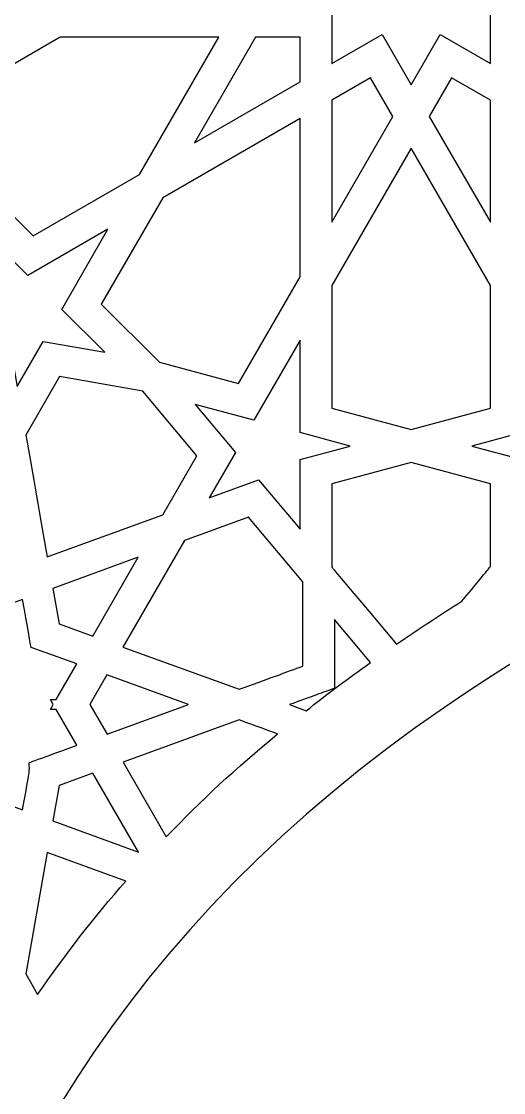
# Model space of a CAD drawing. Header units: millimetres. Extents: x -140 to 140, y -100 to 100.
# Drawn here: x -92.4 to -66.8, y -1 to 56 of the extents above; entities that cross this region are included whole.
import ezdxf

# ---------------------------------------------------------------- set-up
doc = ezdxf.new("R2010")
doc.units = ezdxf.units.MM
doc.header["$MEASUREMENT"] = 0
doc.layers.add('layer 1', color=7, linetype='Continuous')

msp = doc.modelspace()

# ---------------------------------------------------------------- linework, layer by layer
at = {"layer": 'layer 1', "color": 250}
for points, knots in [([(139.9702, 100.1536), (139.9702, 100.1536), (-139.8764, 100.1536), (-139.8764, 100.1536), (-139.8764, 100.1536), (-139.8764, 100.1536), (-139.8764, -99.8361), (-139.8764, -99.8361), (-139.8764, -99.8361), (-139.8764, -99.8361), (-98.0959, -99.8361), (-98.0959, -99.8361), (-98.0959, -99.8361), (-98.0959, -74.8269), (-98.6187, -74.0488), (-96.1485, -69.5582), (-96.1485, -69.5582), (-93.4787, -64.7051), (-88.4806, -61.3664), (-81.7478, -61.3664), (-81.7478, -61.3664), (-106.4026, -42.1954), (-103.5897, -3.5754), (-69.9403, 19.4906), (-69.9403, 19.4906), (-46.2943, 35.7001), (-11.4759, 43.137), (0.0469, 72.2761), (0.0469, 72.2761), (11.5556, 43.1821), (46.4287, 35.6733), (70.0377, 19.4889), (70.0377, 19.4889), (103.8267, -3.6759), (106.4394, -42.2398), (81.842, -61.3664), (81.842, -61.3664), (91.8654, -61.3664), (98.1897, -69.0139), (98.1897, -77.1568), (98.1897, -77.1568), (98.1897, -77.1568), (98.1897, -99.8361), (98.1897, -99.8361), (98.1897, -99.8361), (98.1897, -99.8361), (139.9702, -99.8361), (139.9702, -99.8361), (139.9702, -99.8361), (139.9702, -99.8361), (139.9702, 100.1536), (139.9702, 100.1536)], [0, 0, 0, 0, 0.0714286, 0.0714286, 0.0714286, 0.0714286, 0.1428571, 0.1428571, 0.1428571, 0.1428571, 0.2142857, 0.2142857, 0.2142857, 0.2142857, 0.2857143, 0.2857143, 0.2857143, 0.2857143, 0.3571429, 0.3571429, 0.3571429, 0.3571429, 0.4285714, 0.4285714, 0.4285714, 0.4285714, 0.5, 0.5, 0.5, 0.5, 0.5714286, 0.5714286, 0.5714286, 0.5714286, 0.6428571, 0.6428571, 0.6428571, 0.6428571, 0.7142857, 0.7142857, 0.7142857, 0.7142857, 0.7857143, 0.7857143, 0.7857143, 0.7857143, 0.8571429, 0.8571429, 0.8571429, 0.8571429, 1, 1, 1, 1]), ([(-71.7116, 52.5819), (-71.7116, 52.5819), (-73.2529, 55.251), (-73.2529, 55.251), (-73.2529, 55.251), (-73.2529, 55.251), (-75.9241, 53.7094), (-75.9241, 53.7094), (-75.9241, 53.7094), (-75.9241, 53.7094), (-75.9241, 56.7944), (-75.9241, 56.7944), (-75.9241, 56.7944), (-75.9241, 56.7944), (-79.0092, 56.7944), (-79.0092, 56.7944), (-79.0092, 56.7944), (-79.0092, 56.7944), (-77.4675, 59.466), (-77.4675, 59.466), (-77.4675, 59.466), (-77.4675, 59.466), (-80.137, 61.0069), (-80.137, 61.0069), (-80.137, 61.0069), (-80.137, 61.0069), (-77.4675, 62.5482), (-77.4675, 62.5482), (-77.4675, 62.5482), (-77.4675, 62.5482), (-79.0092, 65.2198), (-79.0092, 65.2198), (-79.0092, 65.2198), (-79.0092, 65.2198), (-75.9241, 65.2198), (-75.9241, 65.2198), (-75.9241, 65.2198), (-75.9241, 65.2198), (-75.9241, 68.3048), (-75.9241, 68.3048), (-75.9241, 68.3048), (-75.9241, 68.3048), (-73.2529, 66.7632), (-73.2529, 66.7632), (-73.2529, 66.7632), (-73.2529, 66.7632), (-71.7116, 69.4323), (-71.7116, 69.4323), (-71.7116, 69.4323), (-71.7116, 69.4323), (-70.1703, 66.7632), (-70.1703, 66.7632), (-70.1703, 66.7632), (-70.1703, 66.7632), (-67.4991, 68.3048), (-67.4991, 68.3048), (-67.4991, 68.3048), (-67.4991, 68.3048), (-67.4991, 65.2198), (-67.4991, 65.2198), (-67.4991, 65.2198), (-67.4991, 65.2198), (-64.4141, 65.2198), (-64.4141, 65.2198), (-64.4141, 65.2198), (-64.4141, 65.2198), (-65.9557, 62.5482), (-65.9557, 62.5482), (-65.9557, 62.5482), (-65.9557, 62.5482), (-63.2862, 61.0069), (-63.2862, 61.0069), (-63.2862, 61.0069), (-63.2862, 61.0069), (-65.9557, 59.466), (-65.9557, 59.466), (-65.9557, 59.466), (-65.9557, 59.466), (-64.4141, 56.7944), (-64.4141, 56.7944), (-64.4141, 56.7944), (-64.4141, 56.7944), (-67.4991, 56.7944), (-67.4991, 56.7944), (-67.4991, 56.7944), (-67.4991, 56.7944), (-67.4991, 53.7094), (-67.4991, 53.7094), (-67.4991, 53.7094), (-67.4991, 53.7094), (-70.1703, 55.251), (-70.1703, 55.251), (-70.1703, 55.251), (-70.1703, 55.251), (-71.7116, 52.5819), (-71.7116, 52.5819)], [0, 0, 0, 0, 0.04, 0.04, 0.04, 0.04, 0.08, 0.08, 0.08, 0.08, 0.12, 0.12, 0.12, 0.12, 0.16, 0.16, 0.16, 0.16, 0.2, 0.2, 0.2, 0.2, 0.24, 0.24, 0.24, 0.24, 0.28, 0.28, 0.28, 0.28, 0.32, 0.32, 0.32, 0.32, 0.36, 0.36, 0.36, 0.36, 0.4, 0.4, 0.4, 0.4, 0.44, 0.44, 0.44, 0.44, 0.48, 0.48, 0.48, 0.48, 0.52, 0.52, 0.52, 0.52, 0.56, 0.56, 0.56, 0.56, 0.6, 0.6, 0.6, 0.6, 0.64, 0.64, 0.64, 0.64, 0.68, 0.68, 0.68, 0.68, 0.72, 0.72, 0.72, 0.72, 0.76, 0.76, 0.76, 0.76, 0.8, 0.8, 0.8, 0.8, 0.84, 0.84, 0.84, 0.84, 0.88, 0.88, 0.88, 0.88, 0.92, 0.92, 0.92, 0.92, 1, 1, 1, 1]), ([(-91.7931, 44.5488), (-91.7931, 44.5488), (-94.8757, 47.6335), (-94.8757, 47.6335), (-94.8757, 47.6335), (-94.8757, 47.6335), (-96.0057, 51.846), (-96.0057, 51.846), (-96.0057, 51.846), (-96.0057, 51.846), (-90.3464, 55.1131), (-90.3464, 55.1131), (-90.3464, 55.1131), (-90.3464, 55.1131), (-81.9214, 55.1131), (-81.9214, 55.1131), (-81.9214, 55.1131), (-81.9214, 55.1131), (-86.1346, 47.8155), (-86.1346, 47.8155), (-86.1346, 47.8155), (-86.1346, 47.8155), (-91.7931, 44.5488), (-91.7931, 44.5488)], [0, 0, 0, 0, 0.1428571, 0.1428571, 0.1428571, 0.1428571, 0.2857143, 0.2857143, 0.2857143, 0.2857143, 0.4285714, 0.4285714, 0.4285714, 0.4285714, 0.5714286, 0.5714286, 0.5714286, 0.5714286, 0.7142857, 0.7142857, 0.7142857, 0.7142857, 1, 1, 1, 1]), ([(-83.2221, 49.4965), (-83.2221, 49.4965), (-79.9797, 55.1131), (-79.9797, 55.1131), (-79.9797, 55.1131), (-79.9797, 55.1131), (-77.6058, 55.1131), (-77.6058, 55.1131), (-77.6058, 55.1131), (-77.6058, 55.1131), (-77.6058, 52.7389), (-77.6058, 52.7389), (-77.6058, 52.7389), (-77.6058, 52.7389), (-83.2221, 49.4965), (-83.2221, 49.4965)], [0, 0, 0, 0, 0.2, 0.2, 0.2, 0.2, 0.4, 0.4, 0.4, 0.4, 0.6, 0.6, 0.6, 0.6, 1, 1, 1, 1]), ([(-75.9241, 45.285), (-75.9241, 45.285), (-75.9241, 51.768), (-75.9241, 51.768), (-75.9241, 51.768), (-75.9241, 51.768), (-73.8689, 52.9541), (-73.8689, 52.9541), (-73.8689, 52.9541), (-73.8689, 52.9541), (-72.6828, 50.9002), (-72.6828, 50.9002), (-72.6828, 50.9002), (-72.6828, 50.9002), (-75.9241, 45.285), (-75.9241, 45.285)], [0, 0, 0, 0, 0.2, 0.2, 0.2, 0.2, 0.4, 0.4, 0.4, 0.4, 0.6, 0.6, 0.6, 0.6, 1, 1, 1, 1]), ([(-67.4991, 51.768), (-67.4991, 51.768), (-67.4991, 45.285), (-67.4991, 45.285), (-67.4991, 45.285), (-67.4991, 45.285), (-70.7408, 50.9002), (-70.7408, 50.9002), (-70.7408, 50.9002), (-70.7408, 50.9002), (-69.5547, 52.9541), (-69.5547, 52.9541), (-69.5547, 52.9541), (-69.5547, 52.9541), (-67.4991, 51.768), (-67.4991, 51.768)], [0, 0, 0, 0, 0.2, 0.2, 0.2, 0.2, 0.4, 0.4, 0.4, 0.4, 0.6, 0.6, 0.6, 0.6, 1, 1, 1, 1]), ([(-85.0717, 37.8393), (-85.0717, 37.8393), (-88.1701, 40.9258), (-88.1701, 40.9258), (-88.1701, 40.9258), (-88.1701, 40.9258), (-84.903, 46.5843), (-84.903, 46.5843), (-84.903, 46.5843), (-84.903, 46.5843), (-77.6058, 50.7972), (-77.6058, 50.7972), (-77.6058, 50.7972), (-77.6058, 50.7972), (-77.6058, 42.3722), (-77.6058, 42.3722), (-77.6058, 42.3722), (-77.6058, 42.3722), (-80.8729, 36.7132), (-80.8729, 36.7132), (-80.8729, 36.7132), (-80.8729, 36.7132), (-85.0717, 37.8393), (-85.0717, 37.8393)], [0, 0, 0, 0, 0.1428571, 0.1428571, 0.1428571, 0.1428571, 0.2857143, 0.2857143, 0.2857143, 0.2857143, 0.4285714, 0.4285714, 0.4285714, 0.4285714, 0.5714286, 0.5714286, 0.5714286, 0.5714286, 0.7142857, 0.7142857, 0.7142857, 0.7142857, 1, 1, 1, 1]), ([(-75.9241, 41.9217), (-75.9241, 41.9217), (-71.7116, 49.2189), (-71.7116, 49.2189), (-71.7116, 49.2189), (-71.7116, 49.2189), (-67.4991, 41.9217), (-67.4991, 41.9217), (-67.4991, 41.9217), (-67.4991, 41.9217), (-67.4991, 35.3875), (-67.4991, 35.3875), (-67.4991, 35.3875), (-67.4991, 35.3875), (-71.7116, 34.2593), (-71.7116, 34.2593), (-71.7116, 34.2593), (-71.7116, 34.2593), (-75.9241, 35.3875), (-75.9241, 35.3875), (-75.9241, 35.3875), (-75.9241, 35.3875), (-75.9241, 41.9217), (-75.9241, 41.9217)], [0, 0, 0, 0, 0.1428571, 0.1428571, 0.1428571, 0.1428571, 0.2857143, 0.2857143, 0.2857143, 0.2857143, 0.4285714, 0.4285714, 0.4285714, 0.4285714, 0.5714286, 0.5714286, 0.5714286, 0.5714286, 0.7142857, 0.7142857, 0.7142857, 0.7142857, 1, 1, 1, 1]), ([(-90.2716, 40.6485), (-90.2716, 40.6485), (-87.9881, 38.3664), (-87.9881, 38.3664), (-87.9881, 38.3664), (-87.9881, 38.3664), (-91.2495, 38.941), (-91.2495, 38.941), (-91.2495, 38.941), (-91.2495, 38.941), (-92.6324, 36.545), (-92.6324, 36.545), (-92.6324, 36.545), (-92.6324, 36.545), (-93.1118, 39.2649), (-93.1118, 39.2649), (-93.1118, 39.2649), (-93.1118, 39.2649), (-96.5055, 39.8639), (-96.5055, 39.8639), (-96.5055, 39.8639), (-96.5055, 39.8639), (-93.2977, 41.716), (-93.2977, 41.716), (-93.2977, 41.716), (-93.2977, 41.716), (-94.0156, 44.3939), (-94.0156, 44.3939), (-94.0156, 44.3939), (-94.0156, 44.3939), (-92.0701, 42.4469), (-92.0701, 42.4469), (-92.0701, 42.4469), (-92.0701, 42.4469), (-87.8156, 44.903), (-87.8156, 44.903), (-87.8156, 44.903), (-87.8156, 44.903), (-90.2716, 40.6485), (-90.2716, 40.6485)], [0, 0, 0, 0, 0.0909091, 0.0909091, 0.0909091, 0.0909091, 0.1818182, 0.1818182, 0.1818182, 0.1818182, 0.2727273, 0.2727273, 0.2727273, 0.2727273, 0.3636364, 0.3636364, 0.3636364, 0.3636364, 0.4545455, 0.4545455, 0.4545455, 0.4545455, 0.5454545, 0.5454545, 0.5454545, 0.5454545, 0.6363636, 0.6363636, 0.6363636, 0.6363636, 0.7272727, 0.7272727, 0.7272727, 0.7272727, 0.8181818, 0.8181818, 0.8181818, 0.8181818, 1, 1, 1, 1]), ([(-77.6048, 32.6697), (-77.6048, 32.6697), (-77.6048, 28.9581), (-77.6048, 28.9581), (-77.6048, 28.9581), (-77.6048, 28.9581), (-79.8089, 31.5849), (-79.8089, 31.5849), (-79.8089, 31.5849), (-79.8089, 31.5849), (-82.4385, 30.6275), (-82.4385, 30.6275), (-82.4385, 30.6275), (-82.4385, 30.6275), (-81.0419, 33.0468), (-81.0419, 33.0468), (-81.0419, 33.0468), (-81.0419, 33.0468), (-83.1744, 35.5896), (-83.1744, 35.5896), (-83.1744, 35.5896), (-83.1744, 35.5896), (-80.0615, 34.7546), (-80.0615, 34.7546), (-80.0615, 34.7546), (-80.0615, 34.7546), (-77.6058, 39.0084), (-77.6058, 39.0084), (-77.6058, 39.0084), (-77.6058, 39.0084), (-77.6058, 34.097), (-77.6058, 34.097), (-77.6058, 34.097), (-77.6058, 34.097), (-74.9406, 33.383), (-74.9406, 33.383), (-74.9406, 33.383), (-74.9406, 33.383), (-77.6048, 32.6697), (-77.6048, 32.6697)], [0, 0, 0, 0, 0.0909091, 0.0909091, 0.0909091, 0.0909091, 0.1818182, 0.1818182, 0.1818182, 0.1818182, 0.2727273, 0.2727273, 0.2727273, 0.2727273, 0.3636364, 0.3636364, 0.3636364, 0.3636364, 0.4545455, 0.4545455, 0.4545455, 0.4545455, 0.5454545, 0.5454545, 0.5454545, 0.5454545, 0.6363636, 0.6363636, 0.6363636, 0.6363636, 0.7272727, 0.7272727, 0.7272727, 0.7272727, 0.8181818, 0.8181818, 0.8181818, 0.8181818, 1, 1, 1, 1]), ([(-65.8167, 28.9821), (-65.8167, 28.9821), (-65.8167, 32.6697), (-65.8167, 32.6697), (-65.8167, 32.6697), (-65.8167, 32.6697), (-68.4819, 33.3834), (-68.4819, 33.3834), (-68.4819, 33.3834), (-68.4819, 33.3834), (-65.8178, 34.097), (-65.8178, 34.097), (-65.8178, 34.097), (-65.8178, 34.097), (-65.8178, 39.0091), (-65.8178, 39.0091), (-65.8178, 39.0091), (-65.8178, 39.0091), (-63.3617, 34.7546), (-63.3617, 34.7546), (-63.3617, 34.7546), (-63.3617, 34.7546), (-60.247, 35.59), (-60.247, 35.59), (-60.247, 35.59), (-60.247, 35.59), (-62.3796, 33.0472), (-62.3796, 33.0472), (-62.3796, 33.0472), (-62.3796, 33.0472), (-61.002, 30.6592), (-61.002, 30.6592), (-61.002, 30.6592), (-62.5031, 31.206), (-62.8848, 31.344), (-63.6136, 31.6075), (-63.6136, 31.6075), (-63.6136, 31.6075), (-65.8167, 28.9821), (-65.8167, 28.9821)], [0, 0, 0, 0, 0.0909091, 0.0909091, 0.0909091, 0.0909091, 0.1818182, 0.1818182, 0.1818182, 0.1818182, 0.2727273, 0.2727273, 0.2727273, 0.2727273, 0.3636364, 0.3636364, 0.3636364, 0.3636364, 0.4545455, 0.4545455, 0.4545455, 0.4545455, 0.5454545, 0.5454545, 0.5454545, 0.5454545, 0.6363636, 0.6363636, 0.6363636, 0.6363636, 0.7272727, 0.7272727, 0.7272727, 0.7272727, 0.8181818, 0.8181818, 0.8181818, 0.8181818, 1, 1, 1, 1]), ([(-90.382, 37.0808), (-90.382, 37.0808), (-85.9674, 36.303), (-85.9674, 36.303), (-85.9674, 36.303), (-85.9674, 36.303), (-83.0869, 32.8683), (-83.0869, 32.8683), (-83.0869, 32.8683), (-83.0869, 32.8683), (-84.896, 29.7328), (-84.896, 29.7328), (-84.896, 29.7328), (-84.896, 29.7328), (-91.0371, 27.4976), (-91.0371, 27.4976), (-91.0371, 27.4976), (-91.4012, 29.5593), (-91.8171, 31.9201), (-92.1777, 33.9693), (-92.1777, 33.9693), (-92.1777, 33.9693), (-90.382, 37.0808), (-90.382, 37.0808)], [0, 0, 0, 0, 0.1428571, 0.1428571, 0.1428571, 0.1428571, 0.2857143, 0.2857143, 0.2857143, 0.2857143, 0.4285714, 0.4285714, 0.4285714, 0.4285714, 0.5714286, 0.5714286, 0.5714286, 0.5714286, 0.7142857, 0.7142857, 0.7142857, 0.7142857, 1, 1, 1, 1]), ([(-75.9234, 26.9544), (-75.9234, 26.9544), (-75.9234, 31.3792), (-75.9234, 31.3792), (-75.9234, 31.3792), (-75.9234, 31.3792), (-71.7109, 32.5074), (-71.7109, 32.5074), (-71.7109, 32.5074), (-71.7109, 32.5074), (-67.498, 31.3792), (-67.498, 31.3792), (-67.498, 31.3792), (-67.498, 31.3792), (-67.498, 26.9783), (-67.498, 26.9783), (-67.498, 26.9783), (-67.498, 26.9783), (-67.473, 26.9783), (-69.0157, 25.1393), (-69.0157, 25.1393), (-70.1541, 24.4186), (-71.3197, 23.6478), (-72.4828, 22.847), (-72.4828, 22.847), (-76.1418, 27.2084), (-75.6948, 26.6725), (-75.9234, 26.9544)], [0, 0, 0, 0, 0.125, 0.125, 0.125, 0.125, 0.25, 0.25, 0.25, 0.25, 0.375, 0.375, 0.375, 0.375, 0.5, 0.5, 0.5, 0.5, 0.625, 0.625, 0.625, 0.625, 0.75, 0.75, 0.75, 0.75, 1, 1, 1, 1]), ([(-83.7456, 28.3619), (-83.7456, 28.3619), (-80.3402, 29.6016), (-80.3402, 29.6016), (-80.3402, 29.6016), (-80.3402, 29.6016), (-77.4577, 26.1606), (-77.4577, 26.1606), (-77.4577, 26.1606), (-77.4577, 26.1606), (-77.4598, 21.6842), (-77.4598, 21.6842), (-77.4598, 21.6842), (-78.2369, 21.4016), (-79.4445, 20.9614), (-80.8457, 20.4505), (-80.8457, 20.4505), (-80.8457, 20.4505), (-87.0169, 22.6963), (-87.0169, 22.6963), (-87.0169, 22.6963), (-87.0169, 22.6963), (-83.7456, 28.3619), (-83.7456, 28.3619)], [0, 0, 0, 0, 0.1428571, 0.1428571, 0.1428571, 0.1428571, 0.2857143, 0.2857143, 0.2857143, 0.2857143, 0.4285714, 0.4285714, 0.4285714, 0.4285714, 0.5714286, 0.5714286, 0.5714286, 0.5714286, 0.7142857, 0.7142857, 0.7142857, 0.7142857, 1, 1, 1, 1]), ([(-90.4081, 23.93), (-90.4081, 23.93), (-90.7401, 25.8159), (-90.7401, 25.8159), (-90.7401, 25.8159), (-90.7401, 25.8159), (-86.2041, 27.4673), (-86.2041, 27.4673), (-86.2041, 27.4673), (-86.2041, 27.4673), (-88.6213, 23.2802), (-88.6213, 23.2802), (-88.6213, 23.2802), (-88.6213, 23.2802), (-90.4081, 23.93), (-90.4081, 23.93)], [0, 0, 0, 0, 0.2, 0.2, 0.2, 0.2, 0.4, 0.4, 0.4, 0.4, 0.6, 0.6, 0.6, 0.6, 1, 1, 1, 1]), ([(-92.3452, 14.0413), (-92.3452, 14.0413), (-94.7783, 14.9271), (-94.7783, 14.9271), (-94.7783, 14.9271), (-94.7783, 14.9271), (-96.7603, 13.2648), (-96.7603, 13.2648), (-96.7603, 13.2648), (-96.7603, 13.2648), (-98.0542, 15.5049), (-98.0542, 15.5049), (-98.0542, 15.5049), (-98.0542, 15.5049), (-100.6436, 15.5049), (-100.6436, 15.5049), (-100.6436, 15.5049), (-100.6436, 15.5049), (-100.1924, 18.0527), (-100.1924, 18.0527), (-100.1924, 18.0527), (-100.1924, 18.0527), (-102.0794, 19.637), (-102.0794, 19.637), (-102.0794, 19.637), (-102.0794, 19.637), (-100.1917, 21.2196), (-100.1917, 21.2196), (-100.1917, 21.2196), (-100.1917, 21.2196), (-100.6415, 23.7681), (-100.6415, 23.7681), (-100.6415, 23.7681), (-100.6415, 23.7681), (-98.0684, 23.7681), (-98.0684, 23.7681), (-98.0684, 23.7681), (-98.0684, 23.7681), (-96.7694, 26.0177), (-96.7694, 26.0177), (-96.7694, 26.0177), (-96.7694, 26.0177), (-94.7776, 24.348), (-94.7776, 24.348), (-94.7776, 24.348), (-94.7776, 24.348), (-92.3452, 25.2324), (-92.3452, 25.2324), (-92.3452, 25.2324), (-92.0591, 23.6065), (-92.0164, 23.3666), (-91.8944, 22.6812), (-91.8944, 22.6812), (-91.8944, 22.6812), (-89.4754, 21.8017), (-89.4754, 21.8017), (-89.4754, 21.8017), (-89.4754, 21.8017), (-90.5644, 19.915), (-90.5644, 19.915), (-90.5644, 19.915), (-90.5644, 19.915), (-90.8717, 19.915), (-90.8717, 19.915), (-90.8717, 19.915), (-90.8717, 19.915), (-90.7179, 19.6487), (-90.7179, 19.6487), (-90.7179, 19.6487), (-90.7179, 19.6487), (-90.8717, 19.3827), (-90.8717, 19.3827), (-90.8717, 19.3827), (-90.8717, 19.3827), (-90.5648, 19.3827), (-90.5648, 19.3827), (-90.5648, 19.3827), (-90.5648, 19.3827), (-89.4648, 17.4763), (-89.4648, 17.4763), (-89.4648, 17.4763), (-89.764, 17.3676), (-91.6944, 16.6666), (-91.9932, 16.5573), (-91.9932, 16.5573), (-91.9893, 15.9389), (-91.9367, 16.3449), (-92.3452, 14.0413)], [0, 0, 0, 0, 0.0434783, 0.0434783, 0.0434783, 0.0434783, 0.0869565, 0.0869565, 0.0869565, 0.0869565, 0.1304348, 0.1304348, 0.1304348, 0.1304348, 0.173913, 0.173913, 0.173913, 0.173913, 0.2173913, 0.2173913, 0.2173913, 0.2173913, 0.2608696, 0.2608696, 0.2608696, 0.2608696, 0.3043478, 0.3043478, 0.3043478, 0.3043478, 0.3478261, 0.3478261, 0.3478261, 0.3478261, 0.3913043, 0.3913043, 0.3913043, 0.3913043, 0.4347826, 0.4347826, 0.4347826, 0.4347826, 0.4782609, 0.4782609, 0.4782609, 0.4782609, 0.5217391, 0.5217391, 0.5217391, 0.5217391, 0.5652174, 0.5652174, 0.5652174, 0.5652174, 0.6086957, 0.6086957, 0.6086957, 0.6086957, 0.6521739, 0.6521739, 0.6521739, 0.6521739, 0.6956522, 0.6956522, 0.6956522, 0.6956522, 0.7391304, 0.7391304, 0.7391304, 0.7391304, 0.7826087, 0.7826087, 0.7826087, 0.7826087, 0.826087, 0.826087, 0.826087, 0.826087, 0.8695652, 0.8695652, 0.8695652, 0.8695652, 0.9130435, 0.9130435, 0.9130435, 0.9130435, 1, 1, 1, 1]), ([(-73.8643, 21.8772), (-75.0528, 21.0284), (-76.2011, 20.1676), (-77.2816, 19.3157), (-77.2816, 19.3157), (-77.2816, 19.3157), (-78.1664, 19.6374), (-78.1664, 19.6374), (-78.1664, 19.6374), (-76.8703, 20.1098), (-76.4385, 20.2664), (-75.7784, 20.5052), (-75.7784, 20.5052), (-75.7784, 20.5052), (-75.7774, 24.1575), (-75.7774, 24.1575), (-75.7774, 24.1575), (-75.7774, 24.1575), (-73.8643, 21.8772), (-73.8643, 21.8772)], [0, 0, 0, 0, 0.1666667, 0.1666667, 0.1666667, 0.1666667, 0.3333333, 0.3333333, 0.3333333, 0.3333333, 0.5, 0.5, 0.5, 0.5, 0.6666667, 0.6666667, 0.6666667, 0.6666667, 1, 1, 1, 1]), ([(-83.5272, 19.6367), (-83.5272, 19.6367), (-87.86, 18.0598), (-87.86, 18.0598), (-87.86, 18.0598), (-87.86, 18.0598), (-88.7769, 19.6487), (-88.7769, 19.6487), (-88.7769, 19.6487), (-88.7769, 19.6487), (-87.8706, 21.2178), (-87.8706, 21.2178), (-87.8706, 21.2178), (-87.8706, 21.2178), (-83.5272, 19.6367), (-83.5272, 19.6367)], [0, 0, 0, 0, 0.2, 0.2, 0.2, 0.2, 0.4, 0.4, 0.4, 0.4, 0.6, 0.6, 0.6, 0.6, 1, 1, 1, 1]), ([(-78.8081, 18.0813), (-81.0214, 16.2486), (-82.8622, 14.5447), (-84.7157, 12.6125), (-84.7157, 12.6125), (-84.7157, 12.6125), (-87.0067, 16.5809), (-87.0067, 16.5809), (-87.0067, 16.5809), (-87.0067, 16.5809), (-80.8464, 18.8225), (-80.8464, 18.8225), (-80.8464, 18.8225), (-80.5582, 18.718), (-79.3796, 18.2891), (-78.8081, 18.0813)], [0, 0, 0, 0, 0.2, 0.2, 0.2, 0.2, 0.4, 0.4, 0.4, 0.4, 0.6, 0.6, 0.6, 0.6, 1, 1, 1, 1]), ([(-90.4081, 15.3448), (-90.4081, 15.3448), (-88.6114, 15.9971), (-88.6114, 15.9971), (-88.6114, 15.9971), (-88.6114, 15.9971), (-86.1889, 11.8011), (-86.1889, 11.8011), (-86.1889, 11.8011), (-86.1889, 11.8011), (-90.7405, 13.4571), (-90.7405, 13.4571), (-90.7405, 13.4571), (-90.7405, 13.4571), (-90.4081, 15.3448), (-90.4081, 15.3448)], [0, 0, 0, 0, 0.2, 0.2, 0.2, 0.2, 0.4, 0.4, 0.4, 0.4, 0.6, 0.6, 0.6, 0.6, 1, 1, 1, 1]), ([(-86.8648, 10.2574), (-88.5434, 8.3358), (-90.1171, 6.3126), (-91.5483, 4.2369), (-91.5483, 4.2369), (-91.5483, 4.2369), (-92.1763, 5.3252), (-92.1763, 5.3252), (-92.1763, 5.3252), (-92.1763, 5.3252), (-91.0371, 11.7754), (-91.0371, 11.7754), (-91.0371, 11.7754), (-91.0371, 11.7754), (-86.8648, 10.2574), (-86.8648, 10.2574)], [0, 0, 0, 0, 0.2, 0.2, 0.2, 0.2, 0.4, 0.4, 0.4, 0.4, 0.6, 0.6, 0.6, 0.6, 1, 1, 1, 1])]:
    msp.add_open_spline(points, degree=3, knots=knots, dxfattribs=at)

doc.saveas('drawing.dxf')
